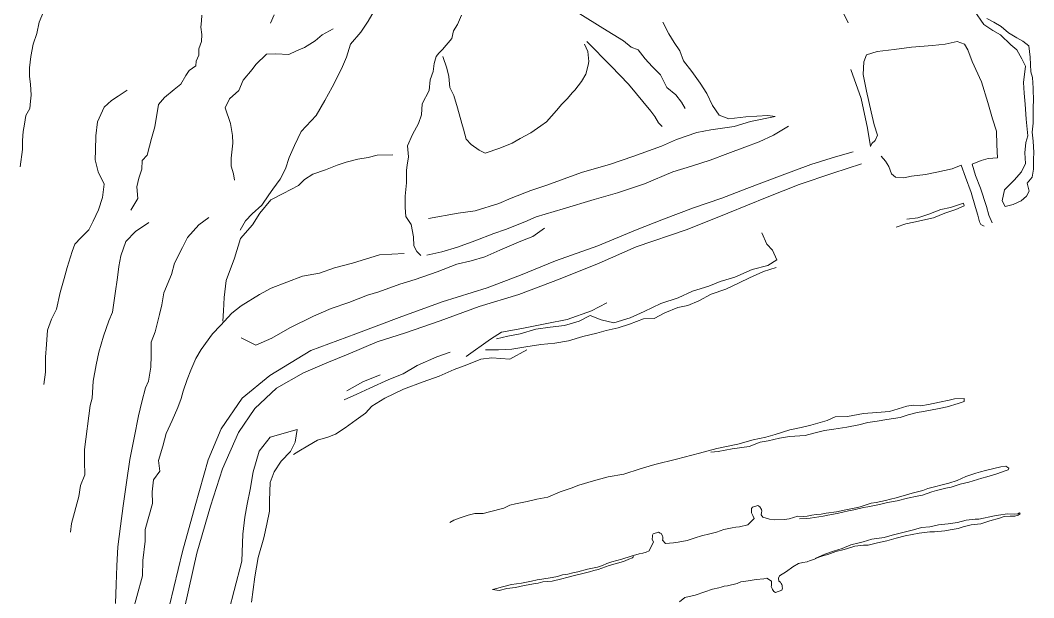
# Model space of a CAD drawing. Extents: x 683321 to 688873, y 7661944 to 7668387.
# Drawn here: x 687822.7 to 688068.7, y 7666849.9 to 7666990 of the extents above; entities that cross this region are included whole.
import ezdxf

# ---------------------------------------------------------------- set-up
doc = ezdxf.new("R2010")
doc.units = 0
doc.header["$MEASUREMENT"] = 0
doc.layers.add('01 CRESTA_Line', color=3, linetype='Continuous', lineweight=20)
doc.layers.add('base dispach_Line', color=3, linetype='Continuous', lineweight=20)

msp = doc.modelspace()

# ---------------------------------------------------------------- linework, layer by layer
at = {"layer": '01 CRESTA_Line'}
for points in [[(687984.05, 7666968.6, 4271.41), (687983.23, 7666970.17, 4271.47), (687981.79, 7666971.9, 4271.83), (687979.62, 7666973.69, 4272.18), (687978.08, 7666976.76, 4272.47), (687976.1, 7666978.83, 4272.6), (687974.41, 7666980.67, 4272.78), (687972.69, 7666982.86, 4273.31), (687970.98, 7666983.53, 4273.52), (687969.08, 7666985.01, 4273.68), (687964.08, 7666988.1, 4274.04), (687958.51, 7666991.62, 4276.5), (687952.55, 7666993.43, 4278.5), (687949.17, 7666993.81, 4278.15), (687943.24, 7666996.31, 4278.32), (687938.53, 7666998.01, 4278.23), (687933.65, 7666997.37, 4278.07)], [(687822.72, 7666954.47, 4231.06), (687823.29, 7666958.66, 4230.95), (687823.27, 7666960.82, 4230.86), (687823.41, 7666963.02, 4230.78), (687823.73, 7666964.84, 4230.72), (687824.11, 7666966.89, 4230.66), (687825.03, 7666968.61, 4230.62), (687825.24, 7666970.36, 4230.57), (687825.35, 7666971.83, 4230.54), (687825.23, 7666974.54, 4230.47), (687824.97, 7666976.4, 4230.42), (687824.96, 7666978.46, 4230.38), (687825.28, 7666981.2, 4230.36), (687825.83, 7666984.21, 4230.32), (687826.78, 7666986.84, 4230.27), (687827.34, 7666989.54, 4230.2), (687828.61, 7666992.6, 4230.13)], [(687876.09, 7666939.09, 4267.3), (687877.35, 7666941.37, 4266.59), (687879.02, 7666943.02, 4265.62), (687881.31, 7666945.17, 4264.71), (687883.01, 7666947.66, 4264.46), (687883.98, 7666949.01, 4264.32), (687885.81, 7666951.48, 4264.23), (687887.05, 7666953.96, 4264.01), (687887.95, 7666956.68, 4263.54), (687889.24, 7666959.6, 4263.32), (687890.92, 7666963.05, 4263.06), (687894.52, 7666966.93, 4262.57), (687896.63, 7666970.57, 4262.13), (687898.43, 7666973.82, 4261.77), (687900.68, 7666978.2, 4261.39), (687901.86, 7666981.06, 4261.29), (687902.83, 7666984.22, 4261.25), (687905.35, 7666987.12, 4260.88), (687907.11, 7666989.84, 4260.99), (687908.59, 7666992.32, 4260.7)], [(688021.8, 7666993.21, 4272.01), (688023.6, 7666989.43, 4271.61)], [(688057.28, 7666990.47, 4274), (688059, 7666989.56, 4273.89), (688060.77, 7666988.54, 4274.27), (688062.55, 7666986.97, 4274.24), (688064.57, 7666985.76, 4274.47), (688066.06, 7666984.93, 4274.82), (688067.5, 7666983.85, 4275.03), (688067.77, 7666981.04, 4274.74), (688067.98, 7666977.53, 4274.39), (688068.37, 7666976.13, 4274.22), (688068.5, 7666973.53, 4274.1), (688068.58, 7666970.33, 4273.83), (688068.57, 7666969.22, 4273.94), (688068.54, 7666967.09, 4273.81), (688068.54, 7666965.06, 4273.55), (688068.29, 7666962.86, 4273.78), (688068.53, 7666960.69, 4273.44), (688068.67, 7666957.96, 4273.5), (688068.61, 7666956.29, 4273.19), (688068.64, 7666954.81, 4273.03), (688068.61, 7666953.85, 4272.99), (688068.26, 7666951.96, 4272.54), (688067.04, 7666950.51, 4272), (688067.57, 7666948.54, 4271.99), (688066.89, 7666947.3, 4271.89), (688065.59, 7666946.23, 4271.74), (688063.65, 7666945.27, 4271.56), (688061.77, 7666944.86, 4271.59), (688060.98, 7666946.18, 4271.42), (688061.56, 7666948.84, 4271.57), (688063.95, 7666951.2, 4271.9), (688065.74, 7666953.21, 4272.53), (688066.68, 7666955.25, 4272.98), (688066.54, 7666957.81, 4272.56), (688066.73, 7666960.34, 4272.47), (688067.25, 7666962, 4273.67), (688066.82, 7666966.04, 4273.73), (688066.6, 7666969.66, 4274.24), (688066.34, 7666972.36, 4274.07), (688066.15, 7666974.9, 4274.4), (688066.64, 7666978.87, 4274.55), (688065.79, 7666980.69, 4274.3), (688064.6, 7666982.87, 4274.91), (688063.08, 7666984.07, 4274.6), (688060.61, 7666986.53, 4274.34), (688058.75, 7666987.53, 4274.03), (688056.6, 7666989.01, 4273.75), (688054.18, 7666992.38, 4273.71)], [(687849.56, 7666943.94, 4247.33), (687851.26, 7666946.78, 4247.05), (687850.99, 7666949.62, 4246.55), (687851.5, 7666951.69, 4246.47), (687852.26, 7666953.92, 4246.25), (687852.31, 7666955.95, 4246.83), (687853.51, 7666957.32, 4246.93), (687854.07, 7666959.47, 4247.12), (687854.6, 7666961.33, 4247.38), (687855.36, 7666964.13, 4247.56), (687856.3, 7666969.58, 4248.54), (687857.69, 7666971.31, 4248.78), (687860.04, 7666973.24, 4248.9), (687861.71, 7666974.55, 4249.33), (687862.91, 7666976.61, 4249.49), (687863.71, 7666977.86, 4249.59), (687865.31, 7666978.98, 4249.52), (687865.4, 7666980.09, 4249.78), (687866.05, 7666981.55, 4249.63), (687866.02, 7666983.11, 4249.49), (687866.68, 7666984.89, 4249.47), (687866.81, 7666986.58, 4249.54), (687866.53, 7666988.35, 4249.68), (687866.72, 7666989.89, 4249.69), (687866.76, 7666991.26, 4249.71)], [(687884.32, 7666991.34, 4251.33), (687883.44, 7666989.34, 4251.77)], [(687929.84, 7666991.25, 4275.65), (687928.82, 7666989.03, 4275.29), (687927.88, 7666987.49, 4275.28), (687927.46, 7666985.59, 4275.12), (687925.17, 7666982.91, 4275.27), (687924.32, 7666982.08, 4274.63), (687923.63, 7666981.25, 4273.91), (687923.19, 7666979.51, 4272.99), (687922.93, 7666977.61, 4272.22), (687922.22, 7666975.56, 4271.68), (687921.95, 7666972.95, 4271.26), (687920.28, 7666969.71, 4271.43), (687920.07, 7666967.1, 4271.56), (687919.35, 7666965, 4271.5), (687917.94, 7666962.27, 4271.82), (687916.68, 7666959.54, 4272.4), (687916.94, 7666956.84, 4272.39), (687916.59, 7666954.84, 4272.94), (687916.47, 7666953.62, 4273.46), (687916.43, 7666950.53, 4273.98), (687916.14, 7666947.36, 4273.87), (687916.13, 7666944.61, 4273.64), (687916.31, 7666942.36, 4274.35), (687917.55, 7666940.44, 4275.44), (687918.15, 7666937.43, 4274.61), (687918.24, 7666935.24, 4273.59), (687918.97, 7666933.88, 4272.44), (687919.96, 7666932.95, 4271.52)], [(687921.81, 7666941.91, 4275.39), (687928.99, 7666943.21, 4274.49), (687933.11, 7666943.77, 4274.32), (687938.87, 7666945.54, 4274.21), (687941.83, 7666946.81, 4273.95), (687946.64, 7666948.7, 4273.67), (687950.51, 7666949.98, 4273.71), (687958.89, 7666953.1, 4273.37), (687965.95, 7666955.11, 4273.11), (687971.38, 7666956.93, 4273.24), (687978.34, 7666959.49, 4273.22), (687981.97, 7666961.12, 4273.12), (687986.88, 7666962.8, 4272.62), (687990.32, 7666963.47, 4272.73), (687995.98, 7666964.24, 4271.67), (687999.93, 7666965.44, 4271.43), (688005.91, 7666966.64, 4270.79), (688004.14, 7666966.91, 4271.07), (687998.78, 7666966.58, 4271.38), (687994.71, 7666966.13, 4272.24), (687992.36, 7666966.97, 4272.17), (687990.73, 7666969.34, 4271.95), (687989.32, 7666972.27, 4272.33), (687987.76, 7666974.79, 4272.36), (687985.69, 7666977.62, 4271.92), (687983.66, 7666980.18, 4271.58), (687982.81, 7666982.61, 4271), (687981.4, 7666984.61, 4270.45), (687980.15, 7666986.7, 4270.4), (687978.66, 7666989.57, 4270.12)], [(687898.66, 7666987.92, 4253.22), (687895.99, 7666986.45, 4253.97), (687894.28, 7666985.06, 4253.89), (687891.69, 7666983.43, 4254.27), (687889.72, 7666982.6, 4254.7), (687887.91, 7666981.69, 4254.45), (687884.72, 7666981.88, 4254.86), (687882.49, 7666981.83, 4255.34), (687879.9, 7666979.29, 4254.74), (687879.01, 7666978.04, 4254.61), (687876.79, 7666975.45, 4255.33), (687875.74, 7666972.97, 4255.48), (687873.49, 7666970.94, 4256.3), (687872.48, 7666968.74, 4256.93), (687873.73, 7666964.93, 4257.83), (687874.2, 7666962.06, 4258.37), (687874.28, 7666960.16, 4258.87), (687873.9, 7666956.53, 4259.24), (687873.94, 7666954.64, 4259.69), (687874.48, 7666952.73, 4259.92), (687874.75, 7666951.19, 4260.42)], [(687960.24, 7666984.86, 4278.64), (687966.15, 7666978.91, 4276.08), (687970.31, 7666974.5, 4275.28), (687975.78, 7666967.97, 4273.96), (687976.7, 7666966.64, 4273.05), (687977.6, 7666965.15, 4272.91), (687978.47, 7666964.23, 4272.64)], [(688058.6, 7666940.89, 4270.08), (688057.81, 7666942.75, 4270.04), (688057.21, 7666944.84, 4270.09), (688055.73, 7666949.27, 4270.04), (688054.56, 7666952.34, 4270.07), (688053.77, 7666955.07, 4270.11), (688055.89, 7666955.97, 4270.15), (688057.58, 7666956.46, 4270.06), (688059.84, 7666956.64, 4270.18), (688059.75, 7666959.79, 4270.11), (688059.61, 7666963.07, 4269.97), (688058.68, 7666966.11, 4269.88), (688057.5, 7666970.06, 4269.86), (688055.99, 7666975.08, 4269.97), (688053.71, 7666980.01, 4270.11), (688052.64, 7666982.85, 4270.23), (688051.84, 7666984.26, 4270.39), (688050.08, 7666984.9, 4270.42), (688047.2, 7666984.23, 4270.53), (688044.13, 7666983.93, 4270.57), (688039.04, 7666983.51, 4270.45), (688034.77, 7666982.92, 4270.54), (688030.71, 7666982.41, 4270.42), (688028.11, 7666981.67, 4270.4), (688027.45, 7666979.91, 4270.34), (688027.25, 7666976.88, 4270.27), (688028.06, 7666972.79, 4270.15), (688029.24, 7666967.79, 4269.79), (688029.94, 7666964.64, 4269.75), (688030.74, 7666962.12, 4269.72), (688030.17, 7666960.87, 4269.64), (688029.39, 7666960.14, 4269.65), (688029.07, 7666959.4, 4270.53), (688028.31, 7666963.85, 4270.8), (688026.83, 7666971.05, 4271.21), (688024.28, 7666978.11, 4271.41)], [(687959.69, 7666984.19, 4278.32), (687960.43, 7666982.42, 4278.13), (687960.72, 7666980.04, 4277.96), (687960.53, 7666979.13, 4277.99), (687959.98, 7666976.92, 4277.89), (687958.91, 7666975.13, 4277.7), (687957.33, 7666973.09, 4277.79), (687956.62, 7666972.39, 4277.83), (687955.52, 7666971.06, 4277.85), (687954.17, 7666969.69, 4277.88), (687952.82, 7666968.1, 4277.86), (687950.45, 7666965.38, 4277.63), (687949.09, 7666964.37, 4277.56), (687946.65, 7666962.69, 4277.47), (687944.04, 7666961.29, 4277.15), (687942.11, 7666960.22, 4276.99), (687939.08, 7666959, 4276.86), (687935.57, 7666957.77, 4276.45), (687934.12, 7666958.53, 4276.52), (687932.12, 7666959.85, 4276.54), (687930.95, 7666961.17, 4276.25), (687930.25, 7666963.61, 4276.27), (687929.89, 7666964.95, 4276.2), (687928.81, 7666968.77, 4276.05), (687927.97, 7666971.77, 4275.8), (687927, 7666973.69, 4275.5), (687926.75, 7666976.4, 4275.64), (687926.28, 7666978.4, 4275.46), (687925.26, 7666981.21, 4275.58)], [(687828.41, 7666901.62, 4240.42), (687828.86, 7666904.64, 4240.45), (687828.85, 7666908.24, 4240.38), (687829.1, 7666911.35, 4240.26), (687829.35, 7666914.77, 4240.19), (687830.32, 7666917.51, 4239.85), (687831.52, 7666919.92, 4239.92), (687832.41, 7666923.94, 4240.25), (687833.37, 7666927.32, 4240.18), (687834.08, 7666930, 4240.36), (687835.35, 7666933.92, 4239.92), (687835.98, 7666935.72, 4240.32), (687837.39, 7666937.24, 4240.2), (687839.33, 7666939.17, 4240.57), (687840.39, 7666941.3, 4241.14), (687841.69, 7666944.04, 4241.25), (687842.65, 7666947.01, 4241.03), (687843.1, 7666950.25, 4240.73), (687841.63, 7666953.21, 4240.12), (687840.92, 7666956.13, 4239.69), (687840.96, 7666958.48, 4239.66), (687841.07, 7666961.99, 4239.42), (687841.48, 7666965.35, 4239.37), (687843.08, 7666968.97, 4239.64), (687844.84, 7666970.55, 4239.63), (687846.45, 7666971.58, 4239.77), (687848.67, 7666973.06, 4240.06)], [(688009.14, 7666964.31, 4269.96), (688005.5, 7666962.11, 4270.32), (688002.01, 7666960.48, 4270.33), (687998.55, 7666959.23, 4270.3), (687994.42, 7666957.66, 4270.44), (687990.18, 7666956.04, 4270.43), (687985.64, 7666954.64, 4270.43), (687981.06, 7666953.25, 4270.48), (687974.23, 7666950.36, 4270.46), (687967.65, 7666948.16, 4270.45), (687961.98, 7666946.49, 4270.45), (687954.5, 7666944.29, 4270.94), (687947.93, 7666942.28, 4271.01), (687945.17, 7666941.11, 4270.88), (687940.44, 7666939.27, 4270.96), (687937.68, 7666938.23, 4271.13), (687933.05, 7666936.48, 4270.98), (687928.85, 7666934.94, 4271.09), (687925.06, 7666933.8, 4271.18), (687921.37, 7666933.01, 4271.57)], [(688024.88, 7666958.07, 4269.49), (688020.54, 7666956.89, 4269.42), (688014.59, 7666955.01, 4269.31), (688006.31, 7666951.93, 4269.17), (687999.06, 7666949.18, 4269.04), (687993, 7666946.84, 4268.93), (687986.08, 7666944.46, 4268.81), (687978.85, 7666941.71, 4268.64), (687972.06, 7666939.08, 4268.49), (687962.85, 7666935.3, 4268.27), (687952.65, 7666931.64, 4268.04), (687944.11, 7666928.13, 4267.85), (687936.02, 7666925.05, 4267.62), (687925.07, 7666921.68, 4267.33), (687914.7, 7666917.92, 4267.04), (687904.16, 7666913.95, 4266.75), (687893.24, 7666909.86, 4266.25), (687883.27, 7666903.77, 4265.74), (687876.54, 7666898.33, 4265.37), (687871.46, 7666890.84, 4264.98), (687868.34, 7666883.33, 4264.63), (687865.15, 7666872.19, 4264.13), (687862.12, 7666861.08, 4263.63), (687858.92, 7666847.97, 4262.87)], [(688026.87, 7666955.2, 4269.68), (688019.92, 7666952.91, 4269.53), (688011.71, 7666950.2, 4269.36), (688004, 7666947.12, 4269.19), (687994.4, 7666943.23, 4268.98), (687984.56, 7666939.21, 4268.66), (687972.15, 7666935.01, 4268.27), (687963.21, 7666931.08, 4267.97), (687953.77, 7666927.26, 4267.67), (687943.72, 7666923.45, 4267.34), (687934.12, 7666920.56, 4267.18), (687924.65, 7666917.11, 4267.02), (687916.24, 7666914.13, 4266.88), (687909.34, 7666911.98, 4266.76), (687902.33, 7666908.97, 4266.64), (687897.15, 7666906.9, 4266.5), (687891.47, 7666904.45, 4266.21), (687884.93, 7666900.73, 4265.86), (687879.67, 7666895.77, 4265.52), (687875.7, 7666889.96, 4265.19), (687871.79, 7666881.13, 4264.73), (687868.88, 7666872.05, 4264.28), (687865.59, 7666860.71, 4263.73), (687862.59, 7666847.33, 4262.96)], [(687913.1, 7666957.38, 4269.08), (687909.37, 7666957.31, 4269.1), (687907.13, 7666956.71, 4268.88), (687904.68, 7666956.3, 4269.16), (687901.81, 7666955.62, 4269.07), (687899.59, 7666954.86, 4268.87), (687896.77, 7666953.7, 4269.11), (687893.73, 7666952.63, 4269.01), (687891.7, 7666951.4, 4268.98), (687890.25, 7666949.88, 4268.39), (687886.52, 7666947.96, 4268.52), (687883.49, 7666946.42, 4268.41), (687880.86, 7666943.23, 4268.39), (687879.09, 7666940.36, 4268.15), (687876.15, 7666937.09, 4268.52), (687874.68, 7666932.28, 4268.2), (687872.67, 7666926.89, 4268.56), (687872.22, 7666922.73, 4268.85), (687872.01, 7666919.5, 4269.78), (687871.89, 7666916.99, 4269.99)], [(688031.63, 7666957.06, 4269.66), (688032.7, 7666955.81, 4269.75), (688033.51, 7666954.51, 4269.79), (688034.17, 7666952.74, 4269.81), (688035.12, 7666951.92, 4269.95), (688037.18, 7666951.77, 4269.97), (688039.01, 7666952.16, 4269.97), (688042.41, 7666952.56, 4269.9), (688045.12, 7666953.19, 4269.98), (688048.88, 7666953.98, 4270.02), (688051.04, 7666954.89, 4269.95), (688052.15, 7666951.98, 4270.09), (688053.52, 7666948.22, 4269.91), (688054.52, 7666944.59, 4269.98), (688055.12, 7666942.69, 4270.03), (688055.51, 7666941.08, 4270), (688055.85, 7666940.48, 4269.9), (688056.63, 7666940.02, 4269.26)], [(688037.91, 7666941.76, 4272.36), (688040.53, 7666942.04, 4272.09), (688043.18, 7666942.99, 4271.82), (688046.09, 7666944.09, 4272.01), (688048.49, 7666944.6, 4272.16), (688051.64, 7666945.64, 4272.13), (688051.78, 7666944.98, 4272.04), (688049.78, 7666944.12, 4272.12), (688047.11, 7666943.19, 4272.03), (688044.34, 7666942.08, 4272.17), (688039.58, 7666941.04, 4272.2), (688037.6, 7666940.6, 4272.17), (688035.32, 7666939.78, 4272.21)], [(687834.94, 7666865.74, 4250.21), (687835.16, 7666867.9, 4250.25), (687836.91, 7666874.41, 4250.25), (687837.32, 7666877.08, 4250.17), (687838.41, 7666879.73, 4250.28), (687838.34, 7666882.95, 4250.29), (687838.31, 7666885.87, 4250.23), (687839.7, 7666896.51, 4250.18), (687840.14, 7666898.26, 4250.25), (687840.41, 7666902.46, 4250.3), (687841.11, 7666906.37, 4250.03), (687841.75, 7666909.45, 4250.2), (687842.96, 7666913.34, 4250.1), (687844.24, 7666917.05, 4249.95), (687845.09, 7666919.18, 4250.01), (687845.77, 7666923.73, 4250.04), (687846.32, 7666927.57, 4249.9), (687846.68, 7666930.23, 4249.74), (687847.11, 7666932.84, 4249.95), (687848.31, 7666936.35, 4250.05), (687850.65, 7666938.74, 4249.48), (687853.9, 7666940.96, 4248.68)], [(687868.52, 7666942.17, 4260.03), (687866.05, 7666940.4, 4259.69), (687863.29, 7666937.33, 4259.75), (687862.08, 7666934.84, 4259.67), (687860.18, 7666931.08, 4260.08), (687859.46, 7666928.32, 4260.04), (687857.54, 7666923.84, 4260.03), (687857.05, 7666920.98, 4259.97), (687856.53, 7666918.62, 4259.91), (687855.46, 7666914.41, 4260.26), (687854.45, 7666911.88, 4260.19), (687854.51, 7666908.62, 4260.21), (687854.43, 7666905.79, 4260.24), (687853.87, 7666902.4, 4260.12), (687853.14, 7666900.79, 4260.6), (687852.26, 7666897.39, 4260.61), (687851.39, 7666893.98, 4260.61), (687850.35, 7666888.7, 4260.54), (687849.31, 7666883.42, 4260.77), (687848.5, 7666877.81, 4261.01), (687847.68, 7666872.2, 4261.04), (687847.02, 7666867.21, 4261.09), (687846.36, 7666862.22, 4261.1), (687846.19, 7666857.64, 4261.01), (687846.02, 7666853.07, 4261.02), (687845.85, 7666848.5, 4261.04)], [(687949.91, 7666939.54, 4269.38), (687947.1, 7666937.55, 4269.04), (687944.22, 7666936.42, 4269.15), (687939.09, 7666934.26, 4269.11), (687935.43, 7666932.64, 4269.01), (687932.14, 7666931.63, 4269), (687928.7, 7666930.82, 4268.89), (687923.92, 7666928.97, 4268.7), (687918.58, 7666927.12, 4268.86), (687914.8, 7666925.96, 4268.63), (687909.72, 7666924.13, 4268.63), (687906.96, 7666923.31, 4268.36), (687902.48, 7666921.53, 4268.29), (687898.2, 7666920.06, 4268.12), (687893.88, 7666918.2, 4268.13), (687888.15, 7666915.34, 4267.81), (687883.79, 7666912.86, 4267.3), (687879.85, 7666911.13, 4266.95), (687876.31, 7666912.91, 4267.31)], [(687938.26, 7666912.69, 4273.48), (687941.07, 7666913.38, 4273.02), (687944.06, 7666913.91, 4272.74), (687947.82, 7666915.07, 4272.47), (687951.29, 7666915.57, 4273), (687954.82, 7666915.93, 4272.83), (687958.33, 7666916.97, 4272.32), (687961.01, 7666918.36, 4272.22), (687963.68, 7666917.28, 4272.34), (687966.74, 7666916.55, 4272.69), (687970.74, 7666917.79, 4272.57), (687974.13, 7666919.36, 4272.52), (687978.19, 7666921.24, 4272.74), (687982.35, 7666922.69, 4272.48), (687985.89, 7666924.29, 4272.47), (687989.85, 7666925.48, 4272.65), (687992.56, 7666926.62, 4272.75), (687996.12, 7666927.7, 4272.64), (688000.34, 7666929.56, 4272.58), (688004.13, 7666930.47, 4272.6), (688006.34, 7666931.85, 4272.56), (688005.29, 7666934.25, 4272.49), (688003.88, 7666935.66, 4272.44), (688002.69, 7666938.46, 4272.36)], [(687915.88, 7666933.4, 4270.24), (687909.9, 7666933.13, 4270.46), (687903.37, 7666931.06, 4270.77), (687899.02, 7666929.94, 4270.27), (687895.33, 7666928.62, 4270.43), (687891.22, 7666927.92, 4269.83), (687883.61, 7666924.96, 4270.03), (687880.76, 7666923.48, 4269.77), (687876.31, 7666920.74, 4270.01), (687874.07, 7666918.96, 4269.86), (687871.35, 7666915.95, 4269.97), (687869.34, 7666913.91, 4269.8), (687866.61, 7666910.09, 4269.24), (687865.35, 7666907.89, 4268.96), (687864.1, 7666905.06, 4268.55), (687863.21, 7666902.84, 4268.35), (687862.23, 7666900.03, 4268.07), (687861.77, 7666898.22, 4267.82), (687860.93, 7666896.06, 4267.61), (687859.58, 7666892.87, 4267.43), (687858.15, 7666889.75, 4267.27), (687857.35, 7666886.67, 4267.1), (687856.29, 7666883.21, 4266.64), (687856.59, 7666880.6, 4266.43), (687855.06, 7666878.51, 4265.84), (687854.7, 7666875.53, 4265.81), (687854.81, 7666872.71, 4265.99), (687853.06, 7666866.39, 4265.62), (687853.07, 7666863.62, 4265.24), (687852.46, 7666858.89, 4265.02), (687852.36, 7666855.17, 4264.65), (687851.03, 7666850.19, 4264.5), (687850.13, 7666846.9, 4264.34)], [(687930.94, 7666908.43, 4272.72), (687936.87, 7666912.65, 4272.66), (687939.48, 7666914.33, 4272.46), (687944.46, 7666915.24, 4272.22), (687950.5, 7666916.39, 4272.08), (687955.42, 7666917.43, 4272.07), (687961.34, 7666919.46, 4272.11), (687965.08, 7666921.4, 4271.58)], [(687945.68, 7666910.01, 4272.01), (687941.56, 7666907.74, 4272.02), (687937.16, 7666908.05, 4272.54), (687934.48, 7666907.74, 4272.48), (687931.06, 7666906.41, 4272.48), (687928, 7666905.23, 4272.41), (687924.36, 7666903.68, 4272.64), (687920.49, 7666902.29, 4272.87), (687915.71, 7666900.47, 4272.92), (687911.16, 7666898.29, 4273.01), (687908.02, 7666896.33, 4273.05), (687906.47, 7666894.66, 4272.73), (687904.25, 7666893.04, 4272.53), (687901.56, 7666891.09, 4272.53), (687899.26, 7666889.58, 4272.33), (687897.36, 7666888.83, 4272.41), (687894.83, 7666888.07, 4272.23), (687892.49, 7666886.72, 4272.39), (687890.36, 7666885.41, 4272.59), (687889.01, 7666884.66, 4272.44)], [(687901.29, 7666897.9, 4273.53), (687904.38, 7666899.27, 4273.31), (687907.56, 7666900.75, 4273.77), (687912.17, 7666902.81, 4273.6), (687915.65, 7666904.24, 4273.38), (687919.07, 7666906.24, 4273.49), (687923.78, 7666908.35, 4273.04), (687927.05, 7666909.47, 4272.93)], [(687901.99, 7666900.06, 4270.74), (687905.86, 7666902.23, 4270.41), (687910.09, 7666903.99, 4270.58)], [(688051.9, 7666898.24, 4271.84), (688049.47, 7666898.1, 4271.92), (688048.13, 7666897.83, 4271.96), (688045.82, 7666897.34, 4272.13), (688043.1, 7666896.76, 4272.23), (688041.25, 7666896.44, 4272.27), (688039.38, 7666896.62, 4272.26), (688037.87, 7666896.32, 4272.1), (688033.64, 7666895.06, 4272.28), (688030.57, 7666894.86, 4272.23), (688027.39, 7666894.56, 4272.25), (688023.44, 7666893.87, 4272.29), (688020.45, 7666893.77, 4272.24), (688018.51, 7666892.9, 4272.32), (688014.6, 7666891.73, 4272.52), (688012.24, 7666891.18, 4272.58), (688009.48, 7666890.61, 4272.55), (688005.93, 7666889.47, 4272.75), (688003.67, 7666888.8, 4272.88), (688000.6, 7666888.2, 4272.86), (687996.85, 7666887.13, 4272.87), (687991.79, 7666886.11, 4272.88), (687987.54, 7666884.98, 4272.9), (687981.96, 7666883.46, 4272.83), (687976.68, 7666882.16, 4272.75), (687973.15, 7666881.16, 4272.74), (687969.21, 7666879.82, 4272.57), (687965.41, 7666879.17, 4272.55), (687961.85, 7666878.23, 4272.37), (687958.29, 7666877.22, 4272.52), (687956.41, 7666876.49, 4272.39), (687953.74, 7666875.54, 4272.26), (687950.73, 7666874.25, 4272.3), (687948.05, 7666873.78, 4272.33), (687945.75, 7666873.19, 4272.25), (687942.88, 7666872.63, 4272.43), (687941.56, 7666872.34, 4272.44), (687940.09, 7666871.62, 4272.47), (687936.58, 7666870.69, 4272.57), (687935.08, 7666870.33, 4272.52), (687933.03, 7666870.28, 4272.58), (687931.38, 7666869.89, 4272.64), (687929.46, 7666869.23, 4272.72), (687927.9, 7666868.66, 4272.54), (687926.95, 7666868.1, 4272.52)], [(688051.79, 7666898.19, 4271.84), (688051.77, 7666897.49, 4271.83), (688050.35, 7666896.98, 4271.92), (688047.66, 7666896.18, 4271.92), (688045.76, 7666895.79, 4272.07), (688041.9, 7666895.06, 4272.2), (688040.39, 7666894.83, 4272.19), (688038.18, 7666894.25, 4272.25), (688036.24, 7666893.62, 4272.34), (688033.04, 7666893.1, 4272.19), (688030.68, 7666892.7, 4272.32), (688028.43, 7666892.41, 4272.41), (688026.22, 7666891.83, 4272.21), (688023.32, 7666891.3, 4272.22), (688020.19, 7666890.76, 4272.46), (688017.91, 7666890.44, 4272.46), (688015.32, 7666889.83, 4272.51), (688013.22, 7666889.23, 4272.48), (688009.39, 7666889.01, 4272.81), (688007.01, 7666888.63, 4272.81), (688004.22, 7666887.95, 4272.75), (688002.32, 7666887.59, 4272.77), (687999.6, 7666886.6, 4272.7), (687995.47, 7666886.02, 4272.86), (687992.09, 7666885.37, 4272.89), (687990.27, 7666885.16, 4272.86)], [(687878.87, 7666848.8, 4273.97), (687879.63, 7666854.94, 4274.01), (687880.48, 7666859.63, 4274.03), (687881.84, 7666864.41, 4273.69), (687882.53, 7666867.71, 4273.36), (687883.23, 7666870.91, 4273.12), (687883.17, 7666873.43, 4273.46), (687883.36, 7666877.82, 4273.42), (687884.3, 7666880.4, 4272.65), (687886.06, 7666883.01, 4272.23), (687888.27, 7666885.39, 4271.77), (687889.41, 7666887.59, 4271.37), (687889.88, 7666890.68, 4271.32), (687883.33, 7666888.8, 4270.42), (687880.71, 7666885.47, 4270.51), (687879.23, 7666880.38, 4270.86), (687878.55, 7666876.17, 4271.15), (687877.78, 7666872.56, 4271.11), (687877.22, 7666869.44, 4271.07), (687876.73, 7666865.28, 4271.02), (687876.46, 7666858.74, 4271.69), (687874.61, 7666851.58, 4271.49), (687873.44, 7666846.89, 4271.59)], [(687971.53, 7666859.84, 4275.44), (687971.29, 7666859.57, 4275.5), (687970.38, 7666859.26, 4275.39), (687969.54, 7666858.81, 4275.32), (687968.55, 7666858.48, 4275.25), (687965.6, 7666857.7, 4275.24), (687962.94, 7666856.72, 4275.12), (687961.91, 7666856.44, 4275.08), (687960.84, 7666856.14, 4274.92), (687958.63, 7666855.56, 4274.6), (687957.54, 7666855.32, 4274.41), (687955.35, 7666854.76, 4274.24), (687954.15, 7666854.47, 4274.13), (687951.79, 7666853.92, 4273.85), (687949.55, 7666853.71, 4273.63), (687948.43, 7666853.4, 4273.5), (687947.25, 7666853.24, 4273.34), (687945.95, 7666853, 4273.33), (687945.03, 7666852.81, 4273.16), (687943.99, 7666852.59, 4273.02), (687942.89, 7666852.36, 4272.91), (687940.82, 7666852.12, 4272.57), (687938.94, 7666851.63, 4272.35), (687937.35, 7666851.85, 4272.23), (687938.32, 7666852.12, 4272.49), (687939.76, 7666852.48, 4272.63), (687941.93, 7666853.09, 4272.94), (687943.15, 7666853.24, 4273.08), (687944.34, 7666853.43, 4273.24), (687946.77, 7666853.9, 4273.44), (687948.13, 7666854.21, 4273.63), (687949.29, 7666854.4, 4273.76), (687951.77, 7666854.78, 4273.99), (687953.09, 7666855.05, 4274.15), (687954.34, 7666855.38, 4274.28), (687955.6, 7666855.6, 4274.4), (687956.84, 7666855.94, 4274.55), (687958, 7666856.15, 4274.63), (687960.41, 7666856.8, 4274.95), (687962.78, 7666857.29, 4275.16), (687964.04, 7666857.7, 4275.22), (687965.11, 7666858.17, 4275.2), (687966.27, 7666858.55, 4275.27), (687968.68, 7666859.21, 4275.25), (687970.98, 7666859.94, 4275.44), (687972.95, 7666860.55, 4275.31), (687973.79, 7666860.69, 4275.41), (687974.61, 7666860.94, 4275.43), (687975.37, 7666861.24, 4275.55), (687976.42, 7666863.41, 4275.56), (687976.11, 7666863.96, 4275.52), (687976.15, 7666864.81, 4275.46), (687976.14, 7666865.08, 4275.45), (687976.3, 7666865.41, 4275.44), (687977.63, 7666865.8, 4275.42), (687978.02, 7666865.52, 4275.43), (687978.28, 7666865.43, 4275.44), (687978.61, 7666864.92, 4275.48), (687978.65, 7666864.59, 4275.49), (687978.65, 7666864.09, 4275.51), (687978.57, 7666863.87, 4275.49), (687979.33, 7666863.01, 4275.58), (687981.21, 7666863.15, 4275.53), (687982.37, 7666863.37, 4275.51), (687984.59, 7666863.78, 4275.47), (687986.49, 7666864.36, 4275.43), (687988.07, 7666864.89, 4275.58), (687990.05, 7666865.39, 4275.61), (687991.71, 7666865.78, 4275.58), (687993.46, 7666866.44, 4275.57), (687995.52, 7666866.86, 4275.66), (687996.36, 7666867.02, 4275.51), (687997.3, 7666867.09, 4275.56), (687999.32, 7666867.57, 4275.5), (688000.83, 7666869.09, 4275.5), (688000.49, 7666869.81, 4275.53), (688000.17, 7666870.48, 4275.53), (688000.2, 7666870.87, 4275.5), (688000.19, 7666871.49, 4275.56), (688000.43, 7666871.82, 4275.53), (688001.68, 7666872.26, 4275.55), (688002.23, 7666871.9, 4275.56), (688002.6, 7666871.31, 4275.54), (688002.69, 7666870.91, 4275.54), (688002.64, 7666870.57, 4275.52), (688002.52, 7666869.95, 4275.49), (688002.92, 7666869.4, 4275.49), (688004.57, 7666868.91, 4275.47), (688005.76, 7666868.75, 4275.41), (688008.17, 7666868.81, 4275.34), (688009.34, 7666869.05, 4275.32), (688011.39, 7666869.64, 4275.39), (688012.9, 7666869.54, 4275.68), (688013.66, 7666869.63, 4275.62), (688014.8, 7666869.92, 4275.6), (688015.88, 7666870.1, 4275.57), (688017.11, 7666870.16, 4275.54), (688018.32, 7666870.36, 4275.41), (688020.77, 7666870.73, 4275.63), (688021.95, 7666870.94, 4275.63), (688023.11, 7666871.2, 4275.58), (688025.46, 7666871.71, 4275.59), (688026.52, 7666871.94, 4275.56), (688029.25, 7666872.79, 4275.27), (688030.41, 7666872.96, 4275.16), (688032.69, 7666873.43, 4275.06), (688033.92, 7666873.76, 4274.85), (688035.26, 7666874.11, 4274.68), (688037.8, 7666874.84, 4274.4), (688039.16, 7666875.24, 4274.31), (688040.48, 7666875.57, 4274.26), (688041.74, 7666875.92, 4274.13), (688043.01, 7666876.37, 4274.07), (688048.07, 7666877.67, 4273.64), (688050.08, 7666878.32, 4273.47), (688052.16, 7666879.27, 4273.15), (688053.38, 7666879.72, 4272.95), (688054.6, 7666880.08, 4272.86), (688055.77, 7666880.4, 4272.76), (688056.94, 7666880.74, 4272.71), (688060.66, 7666881.66, 4272.52), (688061.93, 7666881.79, 4272.43), (688062.67, 7666881.3, 4272.46), (688062.5, 7666880.94, 4272.47), (688061.78, 7666880.65, 4272.53), (688059.72, 7666879.94, 4272.72), (688057.32, 7666879.23, 4272.83), (688056.04, 7666878.9, 4273), (688052.9, 7666877.93, 4273.35), (688050.83, 7666877.42, 4273.49), (688048.6, 7666876.72, 4273.69), (688047.37, 7666876.47, 4273.77), (688045.08, 7666875.87, 4273.98), (688043.98, 7666875.58, 4274.07), (688041.66, 7666874.77, 4274.23), (688040.38, 7666874.52, 4274.32), (688038.05, 7666874.06, 4274.46), (688035.56, 7666873.4, 4274.78), (688033.16, 7666872.95, 4275.03), (688031.24, 7666872.53, 4275.19), (688028.44, 7666871.95, 4275.46), (688027.34, 7666871.74, 4275.46), (688024.98, 7666871.23, 4275.54), (688023.76, 7666870.94, 4275.6), (688021, 7666870.28, 4275.64), (688018.72, 7666869.91, 4275.61), (688017.58, 7666869.66, 4275.65), (688016.48, 7666869.47, 4275.67), (688014.39, 7666869.17, 4275.68), (688013.56, 7666869.13, 4275.67), (688011.85, 7666868.98, 4275.31)], [(688015.67, 7666859.4, 4275.61), (688017.94, 7666860.45, 4275.7), (688020.05, 7666861.13, 4275.72), (688022.15, 7666861.78, 4275.8), (688024.3, 7666862.67, 4275.8), (688026.28, 7666863.2, 4275.67), (688027.28, 7666863.39, 4275.63), (688029.4, 7666864.09, 4275.47), (688032.37, 7666864.52, 4275.27), (688034.31, 7666865.05, 4275.12), (688036.29, 7666865.57, 4275.05), (688039.48, 7666866.32, 4274.88), (688041.47, 7666866.94, 4274.67), (688043.44, 7666867.11, 4274.46), (688045.57, 7666867.58, 4274.29), (688047.93, 7666867.83, 4274.08), (688050.19, 7666868.09, 4273.81), (688052.31, 7666868.66, 4273.76), (688054.48, 7666868.93, 4273.52), (688055.38, 7666868.97, 4273.41), (688059.14, 7666869.7, 4273.14), (688060.09, 7666869.94, 4273.09), (688062.28, 7666870.26, 4272.85), (688064.04, 7666870.11, 4272.64), (688064.8, 7666870.22, 4272.5), (688065.2, 7666870.46, 4272.37), (688065.38, 7666870.26, 4272.39), (688064.93, 7666869.89, 4272.44), (688064.05, 7666869.69, 4272.59), (688062.92, 7666869.64, 4272.82), (688061.52, 7666869.56, 4272.97), (688060.39, 7666869.16, 4273.07), (688058.02, 7666868.54, 4273.25), (688055.81, 7666867.78, 4273.37), (688053.51, 7666867.54, 4273.54), (688051.55, 7666867.08, 4273.64), (688050.31, 7666866.7, 4273.62), (688048.36, 7666866.37, 4273.86), (688047.09, 7666866.08, 4273.8), (688044.63, 7666865.88, 4274.19), (688043.42, 7666865.85, 4274.34), (688040.83, 7666865.55, 4274.7), (688037.5, 7666864.91, 4274.98), (688035.27, 7666864.34, 4275.07), (688033, 7666863.71, 4275.2), (688030.72, 7666863.2, 4275.32), (688028.47, 7666862.64, 4275.59), (688027.37, 7666862.58, 4275.58), (688025.25, 7666862.4, 4275.77), (688023.48, 7666861.85, 4275.84), (688022.66, 7666861.56, 4275.76), (688020.64, 7666861.1, 4275.72), (688018.72, 7666860.39, 4275.72), (688017.75, 7666860.15, 4275.71), (688016.73, 7666859.75, 4275.76), (688015.98, 7666859.47, 4275.7), (688015.32, 7666859.17, 4275.66), (688014.43, 7666858.93, 4275.6), (688013.65, 7666858.59, 4275.49), (688012.66, 7666858.41, 4275.52), (688011.56, 7666858.16, 4275.58), (688010.22, 7666857.4, 4275.59), (688008.65, 7666856.21, 4275.52), (688006.97, 7666855.15, 4275.54), (688006.76, 7666854.63, 4275.41), (688006.83, 7666853.87, 4275.42), (688007.23, 7666853.64, 4275.45), (688007.39, 7666853.32, 4275.43), (688007.57, 7666853.09, 4275.44), (688007.63, 7666852.91, 4275.45), (688007.64, 7666852.48, 4275.41), (688007.67, 7666852.19, 4275.38), (688007.55, 7666851.72, 4275.36), (688005.99, 7666851.16, 4275.26), (688005.62, 7666851.35, 4275.27), (688005.25, 7666851.85, 4275.29), (688005.2, 7666852.12, 4275.29), (688004.98, 7666852.58, 4275.35), (688005.06, 7666852.86, 4275.36), (688005.02, 7666853.16, 4275.35), (688005.07, 7666853.87, 4275.4), (688003.89, 7666854.61, 4275.48), (688003.19, 7666854.44, 4275.51), (688001.35, 7666854.26, 4275.45), (687999.36, 7666853.99, 4275.57), (687997.58, 7666853.68, 4275.52), (687996.73, 7666853.35, 4275.46), (687994.33, 7666852.75, 4275.48), (687993.56, 7666852.65, 4275.52), (687992.79, 7666852.41, 4275.35), (687992.27, 7666852.25, 4275.39), (687990.71, 7666851.98, 4275.36), (687988.85, 7666851.3, 4275.36), (687986.51, 7666850.52, 4275.29), (687984.01, 7666849.94, 4275.36), (687982.74, 7666848.88, 4275.35)]]:
    msp.add_polyline3d(points, dxfattribs=at)
at = {"layer": 'base dispach_Line'}
msp.add_polyline3d([(688006.17, 7666930.02, 4272.46), (688003.11, 7666929.01, 4272.35), (687999.7, 7666927.48, 4272.21), (687997.15, 7666926.29, 4272.39), (687993.94, 7666924.77, 4272.4), (687990.42, 7666923.58, 4272.43), (687987.43, 7666921.94, 4272.34), (687984.7, 7666920.79, 4272.24), (687982.3, 7666920.31, 4272.21), (687979.17, 7666919.05, 4272.36), (687976.57, 7666917.64, 4272.48), (687973.98, 7666917.52, 4272.23), (687970.6, 7666916.25, 4272.35), (687967.81, 7666915.4, 4272.45), (687964.89, 7666914.74, 4272.41), (687962.63, 7666914.05, 4272.32), (687959.28, 7666913.29, 4272.45), (687955.73, 7666912.18, 4272.57), (687952.49, 7666911.62, 4272.65), (687949.03, 7666911.31, 4272.63), (687945.39, 7666910.79, 4272.57), (687941.99, 7666910.16, 4272.74), (687938.74, 7666910.04, 4272.77), (687935.6, 7666910.02, 4272.75)], dxfattribs=at)

doc.saveas('drawing.dxf')
